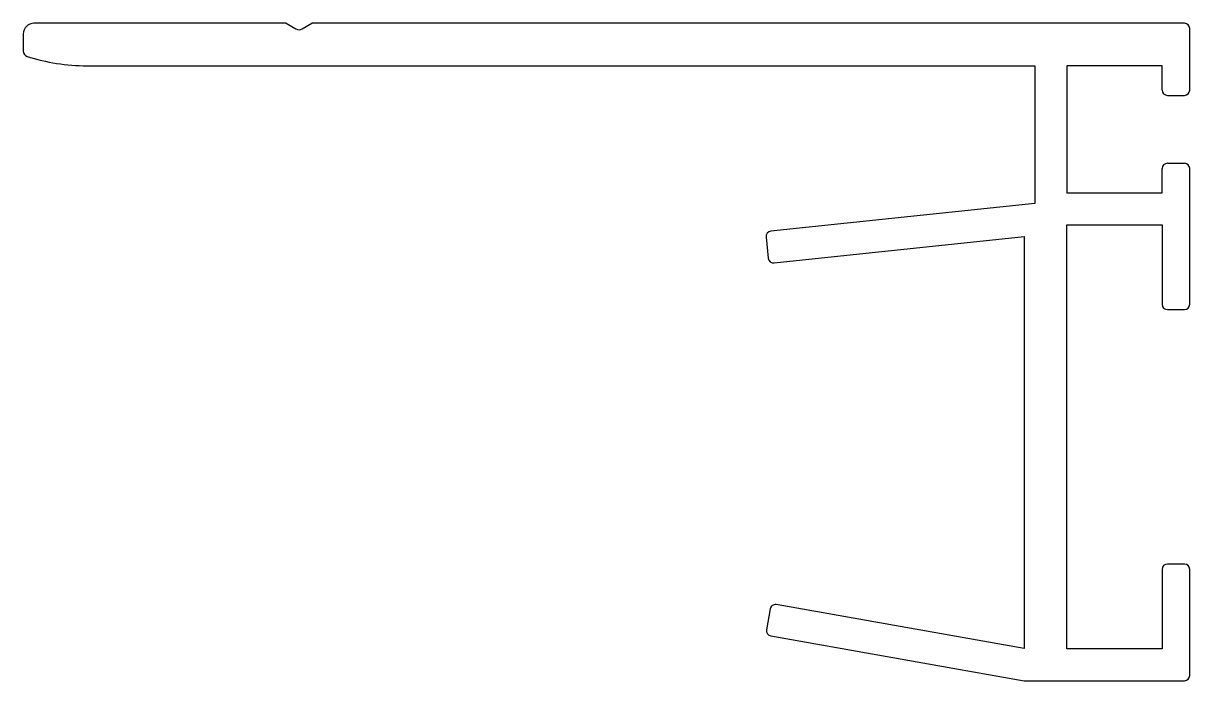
# Model space of a CAD drawing. Extents: x 1486.3 to 1541.3, y 1859.1 to 1890.1.
import ezdxf

# ---------------------------------------------------------------- set-up
doc = ezdxf.new("R2010")
doc.units = 0
doc.layers.get('0').update_dxf_attribs({"linetype": 'CONTINUOUS'})

msp = doc.modelspace()

# ---------------------------------------------------------------- linework, layer by layer
for p, q in [((1498.717, 1890.076), (1486.817, 1890.076)), ((1498.717, 1890.076), (1499.167, 1889.816)), ((1499.467, 1889.816), (1499.917, 1890.076)), ((1541.067, 1890.076), (1499.917, 1890.076)), ((1541.317, 1886.926), (1541.317, 1889.826)), ((1486.317, 1889.576), (1486.317, 1888.756)), ((1489.317, 1888.076), (1534.017, 1888.076)), ((1534.017, 1888.076), (1534.017, 1881.576)), ((1535.517, 1888.076), (1535.517, 1882.076)), ((1540.017, 1888.076), (1535.517, 1888.076)), ((1540.017, 1886.926), (1540.017, 1888.076)), ((1540.267, 1886.676), (1541.067, 1886.676)), ((1540.017, 1882.076), (1540.017, 1883.226)), ((1540.267, 1883.476), (1541.067, 1883.476)), ((1541.317, 1876.826), (1541.317, 1883.226)), ((1534.017, 1881.576), (1521.566, 1880.267)), ((1535.517, 1882.076), (1540.017, 1882.076)), ((1535.517, 1860.576), (1535.517, 1880.576)), ((1535.517, 1880.576), (1540.017, 1880.576)), ((1540.017, 1880.576), (1540.017, 1876.826)), ((1521.343, 1879.992), (1521.448, 1878.998)), ((1521.723, 1878.775), (1533.517, 1880.015)), ((1533.517, 1880.015), (1533.517, 1860.599)), ((1540.267, 1876.576), (1541.067, 1876.576)), ((1541.067, 1864.576), (1540.267, 1864.576)), ((1540.017, 1864.326), (1540.017, 1860.576)), ((1541.317, 1859.326), (1541.317, 1864.326)), ((1521.534, 1862.458), (1521.361, 1861.473)), ((1533.517, 1860.599), (1521.824, 1862.661)), ((1521.563, 1861.183), (1533.517, 1859.076)), ((1540.017, 1860.576), (1535.517, 1860.576)), ((1533.517, 1859.076), (1541.067, 1859.076))]:
    msp.add_line(p, q)
for centre, radius, start, end in [((1486.817, 1889.576), 0.5, 90, 180), ((1499.317, 1890.076), 0.3, 240, 300), ((1541.067, 1889.826), 0.25, 0, 90), ((1486.567, 1888.756), 0.25, 180, 252.2084), ((1489.317, 1897.326), 9.25, 252.2084, 270), ((1540.267, 1886.926), 0.25, 180, 270), ((1541.067, 1886.926), 0.25, 270, 0), ((1540.267, 1883.226), 0.25, 90, 180), ((1541.067, 1883.226), 0.25, 0, 90), ((1521.592, 1880.018), 0.25, 96, 186), ((1521.696, 1879.024), 0.25, 186, 276), ((1540.267, 1876.826), 0.25, 180, 270), ((1541.067, 1876.826), 0.25, 270, 360), ((1540.267, 1864.326), 0.25, 90, 180), ((1541.067, 1864.326), 0.25, 0, 90), ((1521.78, 1862.414), 0.25, 80, 170), ((1521.607, 1861.43), 0.25, 170, 260), ((1541.067, 1859.326), 0.25, 270, 360)]:
    msp.add_arc(centre, radius, start, end)

doc.saveas('drawing.dxf')
